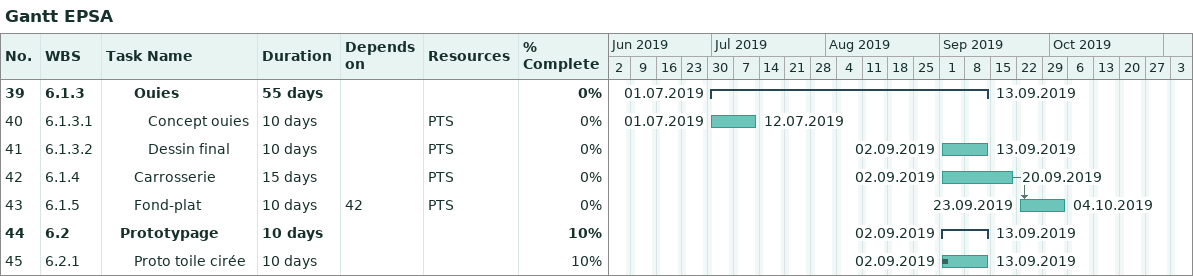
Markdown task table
Gantt EPSA

| ID | WBS | Task | Duration | Start | Finish | Predecessors | Resources | % complete |
|---|---|---|---|---|---|---|---|---|
| 39 | 6.1.3 | **Ouies** | 55d | 2019-07-01 | 2019-09-13 |  |  | 0 |
| 40 | 6.1.3.1 | Concept ouies | 10d | 2019-07-01 | 2019-07-12 |  | PTS | 0 |
| 41 | 6.1.3.2 | Dessin final | 10d | 2019-09-02 | 2019-09-13 |  | PTS | 0 |
| 42 | 6.1.4 | Carrosserie | 15d | 2019-09-02 | 2019-09-20 |  | PTS | 0 |
| 43 | 6.1.5 | Fond-plat | 10d | 2019-09-23 | 2019-10-04 | 42 | PTS | 0 |
| 44 | 6.2 | **Prototypage** | 10d | 2019-09-02 | 2019-09-13 |  |  | 10 |
| 45 | 6.2.1 | Proto toile cirée | 10d | 2019-09-02 | 2019-09-13 |  |  | 10 |
